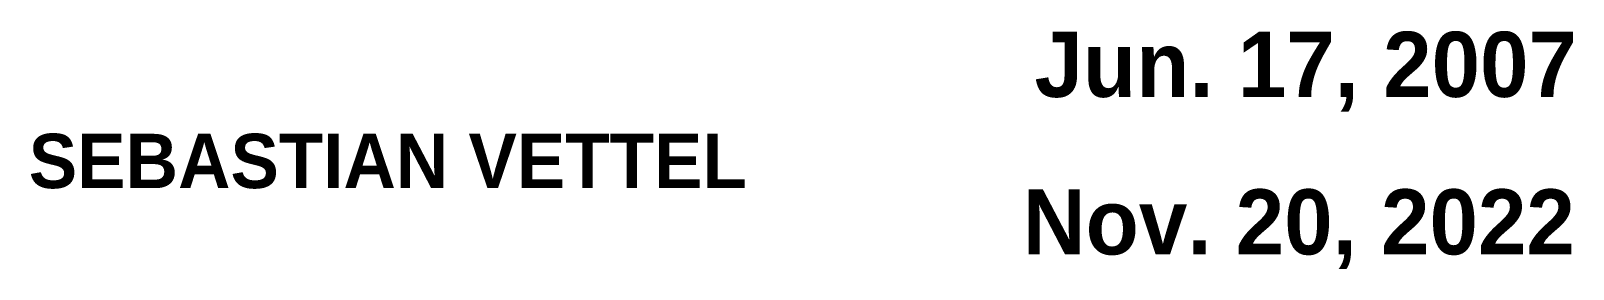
# Model space of a CAD drawing. Header units: millimetres. Extents: x 10.3 to 81.9, y 9.6 to 20.7.
import ezdxf

# ---------------------------------------------------------------- set-up
doc = ezdxf.new("R2010")
doc.units = ezdxf.units.MM
doc.layers.add('Engrave', color=5, linetype='Continuous', true_color=0x0000ff)
doc.styles.add('Century Gothic Bold', font='GOTHICB.TTF')

msp = doc.modelspace()

# ---------------------------------------------------------------- texts
at = {"layer": 'Engrave', "color": 18, "true_color": 0x000000, "attachment_point": 7, "style": 'Century Gothic Bold'}
for s, insert, char_height, width in [('Jun. 17, 2007', (56.91, 16.917), 3.02757, 57.72135), ('SEBASTIAN VETTEL', (10.175, 13.327), 2.52298, 63.5955), ('Nov. 20, 2022', (56.362, 9.597), 3.02757, 59.76167)]:
    msp.add_mtext(s, dxfattribs=dict(at, insert=insert, char_height=char_height, width=width))

doc.saveas('drawing.dxf')
